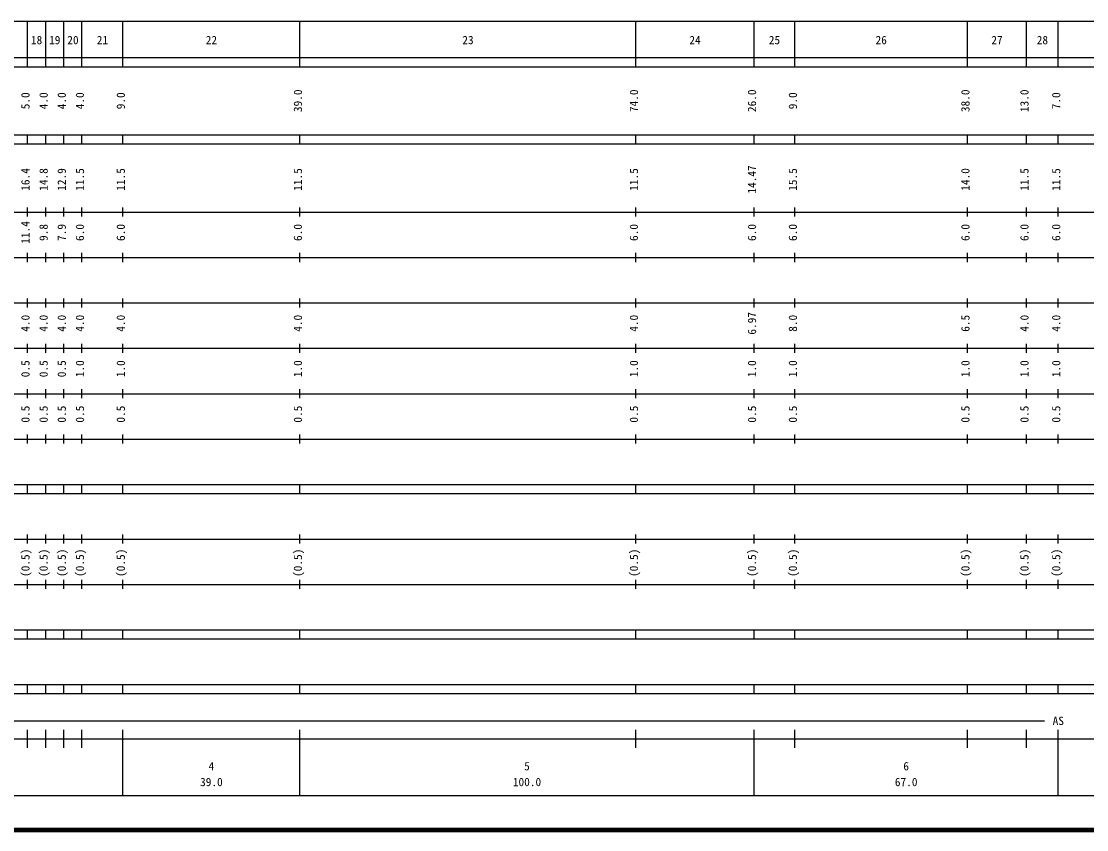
# Model space of a CAD drawing. Units: millimetres on the paper, enlarged 1000 times. Extents: x 40000 to 680000, y 20000 to 380000.
# Drawn here: x 306635 to 541255, y 20000 to 198000 of the extents above; entities that cross this region are included whole.
import ezdxf
from ezdxf.enums import TextEntityAlignment as Align

# ---------------------------------------------------------------- set-up
doc = ezdxf.new("R2010")
doc.units = ezdxf.units.MM
doc.header["$LTSCALE"] = 1000
doc.layers.add('M-TTL', color=2, linetype='Continuous', lineweight=140)
doc.layers.add('M-TTL-BAND', color=7, linetype='Continuous', lineweight=25)
doc.styles.add('ＭＳ ゴシック', font='')
doc.styles.get('ＭＳ ゴシック').set_extended_font_data('MS Gothic')

msp = doc.modelspace()

# ---------------------------------------------------------------- linework, layer by layer
at = {"layer": 'M-TTL'}
msp.add_line((40000, 20000), (680000, 20000), dxfattribs=at)
at = {"layer": 'M-TTL-BAND'}
for p, q in [((68000, 198000), (579000, 198000)), ((308000, 188000), (308000, 198000)), ((312000, 188000), (312000, 198000)), ((316000, 188000), (316000, 198000)), ((320000, 188000), (320000, 198000)), ((329000, 188000), (329000, 198000)), ((368000, 188000), (368000, 198000)), ((442000, 188000), (442000, 198000)), ((468000, 188000), (468000, 198000)), ((477000, 188000), (477000, 198000)), ((515000, 188000), (515000, 198000)), ((528000, 188000), (528000, 198000)), ((535000, 188000), (535000, 198000)), ((40000, 190000), (579000, 190000)), ((40000, 188000), (579000, 188000)), ((40000, 173000), (579000, 173000)), ((308000, 171000), (308000, 173000)), ((312000, 171000), (312000, 173000)), ((316000, 171000), (316000, 173000)), ((320000, 171000), (320000, 173000)), ((329000, 171000), (329000, 173000)), ((368000, 171000), (368000, 173000)), ((442000, 171000), (442000, 173000)), ((468000, 171000), (468000, 173000)), ((477000, 171000), (477000, 173000)), ((515000, 171000), (515000, 173000)), ((528000, 171000), (528000, 173000)), ((535000, 171000), (535000, 173000)), ((40000, 171000), (579000, 171000)), ((40000, 156000), (579000, 156000)), ((308000, 155000), (308000, 157000)), ((312000, 155000), (312000, 157000)), ((316000, 155000), (316000, 157000)), ((320000, 155000), (320000, 157000)), ((329000, 155000), (329000, 157000)), ((368000, 155000), (368000, 157000)), ((442000, 155000), (442000, 157000)), ((468000, 155000), (468000, 157000)), ((477000, 155000), (477000, 157000)), ((515000, 155000), (515000, 157000)), ((528000, 155000), (528000, 157000)), ((535000, 155000), (535000, 157000)), ((46000, 146000), (579000, 146000)), ((308000, 145000), (308000, 147000)), ((312000, 145000), (312000, 147000)), ((316000, 145000), (316000, 147000)), ((320000, 145000), (320000, 147000)), ((329000, 145000), (329000, 147000)), ((368000, 145000), (368000, 147000)), ((442000, 145000), (442000, 147000)), ((468000, 145000), (468000, 147000)), ((477000, 145000), (477000, 147000)), ((515000, 145000), (515000, 147000)), ((528000, 145000), (528000, 147000)), ((535000, 145000), (535000, 147000)), ((308000, 135000), (308000, 137000)), ((312000, 135000), (312000, 137000)), ((316000, 135000), (316000, 137000)), ((320000, 135000), (320000, 137000)), ((329000, 135000), (329000, 137000)), ((368000, 135000), (368000, 137000)), ((442000, 135000), (442000, 137000)), ((468000, 135000), (468000, 137000)), ((477000, 135000), (477000, 137000)), ((515000, 135000), (515000, 137000)), ((528000, 135000), (528000, 137000)), ((535000, 135000), (535000, 137000)), ((52000, 136000), (579000, 136000)), ((308000, 125000), (308000, 127000)), ((312000, 125000), (312000, 127000)), ((316000, 125000), (316000, 127000)), ((320000, 125000), (320000, 127000)), ((329000, 125000), (329000, 127000)), ((368000, 125000), (368000, 127000)), ((442000, 125000), (442000, 127000)), ((468000, 125000), (468000, 127000)), ((477000, 125000), (477000, 127000)), ((515000, 125000), (515000, 127000)), ((528000, 125000), (528000, 127000)), ((535000, 125000), (535000, 127000)), ((46000, 126000), (579000, 126000)), ((52000, 116000), (579000, 116000)), ((308000, 115000), (308000, 117000)), ((312000, 115000), (312000, 117000)), ((316000, 115000), (316000, 117000)), ((320000, 115000), (320000, 117000)), ((329000, 115000), (329000, 117000)), ((368000, 115000), (368000, 117000)), ((442000, 115000), (442000, 117000)), ((468000, 115000), (468000, 117000)), ((477000, 115000), (477000, 117000)), ((515000, 115000), (515000, 117000)), ((528000, 115000), (528000, 117000)), ((535000, 115000), (535000, 117000)), ((46000, 106000), (579000, 106000)), ((308000, 105000), (308000, 107000)), ((312000, 105000), (312000, 107000)), ((316000, 105000), (316000, 107000)), ((320000, 105000), (320000, 107000)), ((329000, 105000), (329000, 107000)), ((368000, 105000), (368000, 107000)), ((442000, 105000), (442000, 107000)), ((468000, 105000), (468000, 107000)), ((477000, 105000), (477000, 107000)), ((515000, 105000), (515000, 107000)), ((528000, 105000), (528000, 107000)), ((535000, 105000), (535000, 107000)), ((40000, 96000), (579000, 96000)), ((40000, 94000), (579000, 94000)), ((308000, 94000), (308000, 96000)), ((312000, 94000), (312000, 96000)), ((316000, 94000), (316000, 96000)), ((320000, 94000), (320000, 96000)), ((329000, 94000), (329000, 96000)), ((368000, 94000), (368000, 96000)), ((442000, 94000), (442000, 96000)), ((468000, 94000), (468000, 96000)), ((477000, 94000), (477000, 96000)), ((515000, 94000), (515000, 96000)), ((528000, 94000), (528000, 96000)), ((535000, 94000), (535000, 96000)), ((308000, 83000), (308000, 85000)), ((312000, 83000), (312000, 85000)), ((316000, 83000), (316000, 85000)), ((320000, 83000), (320000, 85000)), ((329000, 83000), (329000, 85000)), ((368000, 83000), (368000, 85000)), ((442000, 83000), (442000, 85000)), ((468000, 83000), (468000, 85000)), ((477000, 83000), (477000, 85000)), ((515000, 83000), (515000, 85000)), ((528000, 83000), (528000, 85000)), ((535000, 83000), (535000, 85000)), ((49000, 84000), (579000, 84000)), ((40000, 74000), (579000, 74000)), ((308000, 73000), (308000, 75000)), ((312000, 73000), (312000, 75000)), ((316000, 73000), (316000, 75000)), ((320000, 73000), (320000, 75000)), ((329000, 73000), (329000, 75000)), ((368000, 73000), (368000, 75000)), ((442000, 73000), (442000, 75000)), ((468000, 73000), (468000, 75000)), ((477000, 73000), (477000, 75000)), ((515000, 73000), (515000, 75000)), ((528000, 73000), (528000, 75000)), ((535000, 73000), (535000, 75000)), ((40000, 64000), (579000, 64000)), ((308000, 62000), (308000, 64000)), ((312000, 62000), (312000, 64000)), ((316000, 62000), (316000, 64000)), ((320000, 62000), (320000, 64000)), ((329000, 62000), (329000, 64000)), ((368000, 62000), (368000, 64000)), ((442000, 62000), (442000, 64000)), ((468000, 62000), (468000, 64000)), ((477000, 62000), (477000, 64000)), ((515000, 62000), (515000, 64000)), ((528000, 62000), (528000, 64000)), ((535000, 62000), (535000, 64000)), ((40000, 62000), (579000, 62000)), ((40000, 52000), (579000, 52000)), ((308000, 50000), (308000, 52000)), ((312000, 50000), (312000, 52000)), ((316000, 50000), (316000, 52000)), ((320000, 50000), (320000, 52000)), ((329000, 50000), (329000, 52000)), ((368000, 50000), (368000, 52000)), ((442000, 50000), (442000, 52000)), ((468000, 50000), (468000, 52000)), ((477000, 50000), (477000, 52000)), ((515000, 50000), (515000, 52000)), ((528000, 50000), (528000, 52000)), ((535000, 50000), (535000, 52000)), ((40000, 50000), (579000, 50000)), ((71000, 44000), (532000, 44000)), ((40000, 40000), (579000, 40000)), ((308000, 38000), (308000, 42000)), ((312000, 38000), (312000, 42000)), ((316000, 38000), (316000, 42000)), ((320000, 38000), (320000, 42000)), ((329000, 27500), (329000, 42000)), ((368000, 27500), (368000, 42000)), ((442000, 38000), (442000, 42000)), ((468000, 27500), (468000, 42000)), ((477000, 38000), (477000, 42000)), ((515000, 38000), (515000, 42000)), ((528000, 38000), (528000, 42000)), ((535000, 27500), (535000, 42000)), ((68000, 27500), (579000, 27500))]:
    msp.add_line(p, q, dxfattribs=at)

# ---------------------------------------------------------------- texts
at = {"layer": 'M-TTL-BAND', "style": 'ＭＳ ゴシック'}
for s, p in [('18', (310000, 192405)), ('19', (314000, 192405)), ('20', (318000, 192405)), ('21', (324500, 192405)), ('22', (348500, 192405)), ('23', (405000, 192405)), ('24', (455000, 192405)), ('25', (472500, 192405)), ('26', (496000, 192405)), ('27', (521500, 192405)), ('28', (531500, 192405)), ('AS', (535000, 42500)), ('4', (348500, 32523)), ('5', (418000, 32523)), ('6', (501500, 32523)), ('39.0', (348500, 29033)), ('100.0', (418000, 29033)), ('67.0', (501500, 29033))]:
    msp.add_text(s, height=1833, dxfattribs=at).set_placement(p, align=Align.BOTTOM_CENTER)
for s, p in [('5.0', (309000, 180500)), ('4.0', (313000, 180500)), ('4.0', (317000, 180500)), ('4.0', (321000, 180500)), ('9.0', (330000, 180500)), ('39.0', (369000, 180500)), ('74.0', (443000, 180500)), ('26.0', (469000, 180500)), ('9.0', (478000, 180500)), ('38.0', (516000, 180500)), ('13.0', (529000, 180500)), ('7.0', (536000, 180500)), ('16.4', (309000, 163174)), ('14.8', (313000, 163174)), ('12.9', (317000, 163174)), ('11.5', (321000, 163174)), ('11.5', (330000, 163174)), ('11.5', (369000, 163174)), ('11.5', (443000, 163174)), ('14.47', (469000, 163174)), ('15.5', (478000, 163174)), ('14.0', (516000, 163174)), ('11.5', (529000, 163174)), ('11.5', (536000, 163174)), ('11.4', (309000, 151500)), ('9.8', (313000, 151500)), ('7.9', (317000, 151500)), ('6.0', (321000, 151500)), ('6.0', (330000, 151500)), ('6.0', (369000, 151500)), ('6.0', (443000, 151500)), ('6.0', (469000, 151500)), ('6.0', (478000, 151500)), ('6.0', (516000, 151500)), ('6.0', (529000, 151500)), ('6.0', (536000, 151500)), ('6.97', (469000, 131500)), ('4.0', (309000, 131500)), ('4.0', (313000, 131500)), ('4.0', (317000, 131500)), ('4.0', (321000, 131500)), ('4.0', (330000, 131500)), ('4.0', (369000, 131500)), ('4.0', (443000, 131500)), ('8.0', (478000, 131500)), ('6.5', (516000, 131500)), ('4.0', (529000, 131500)), ('4.0', (536000, 131500)), ('0.5', (309000, 121500)), ('0.5', (313000, 121500)), ('0.5', (317000, 121500)), ('1.0', (321000, 121500)), ('1.0', (330000, 121500)), ('1.0', (369000, 121500)), ('1.0', (443000, 121500)), ('1.0', (469000, 121500)), ('1.0', (478000, 121500)), ('1.0', (516000, 121500)), ('1.0', (529000, 121500)), ('1.0', (536000, 121500)), ('0.5', (309000, 111500)), ('0.5', (313000, 111500)), ('0.5', (317000, 111500)), ('0.5', (321000, 111500)), ('0.5', (330000, 111500)), ('0.5', (369000, 111500)), ('0.5', (443000, 111500)), ('0.5', (469000, 111500)), ('0.5', (478000, 111500)), ('0.5', (516000, 111500)), ('0.5', (529000, 111500)), ('0.5', (536000, 111500)), ('(0.5)', (309000, 78764)), ('(0.5)', (313000, 78764)), ('(0.5)', (317000, 78764)), ('(0.5)', (321000, 78764)), ('(0.5)', (330000, 78764)), ('(0.5)', (369000, 78764)), ('(0.5)', (443000, 78764)), ('(0.5)', (469000, 78764)), ('(0.5)', (478000, 78764)), ('(0.5)', (516000, 78764)), ('(0.5)', (529000, 78764)), ('(0.5)', (536000, 78764))]:
    msp.add_text(s, height=1833, rotation=90, dxfattribs=at).set_placement(p, align=Align.BOTTOM_CENTER)

doc.saveas('drawing.dxf')
